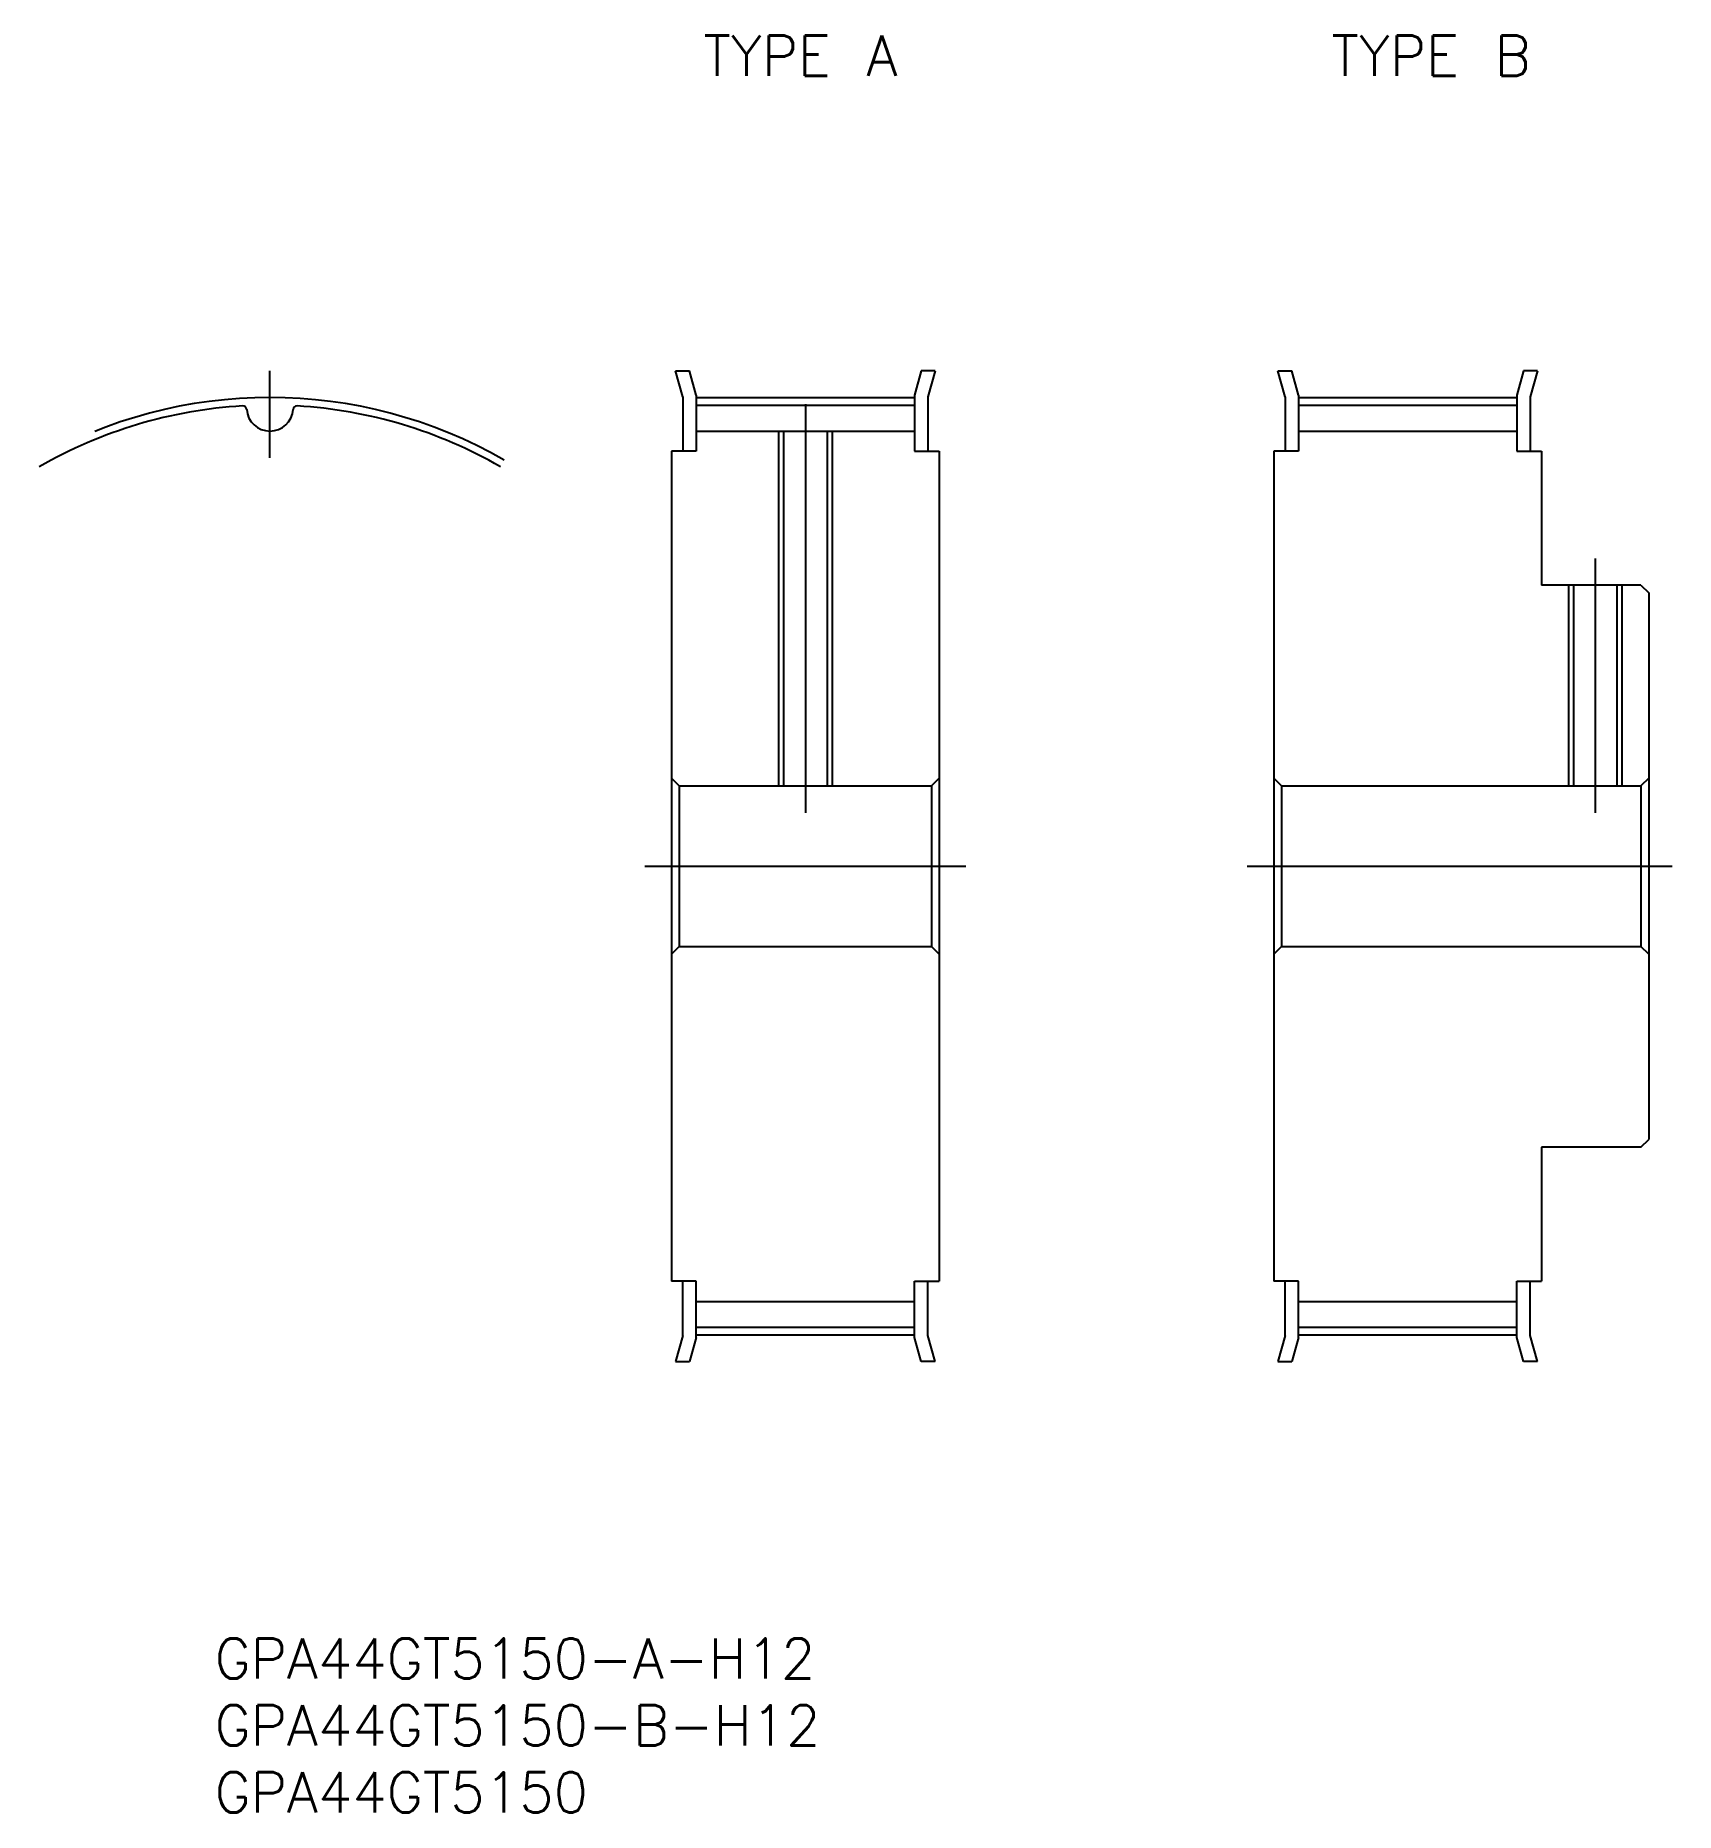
# Model space of a CAD drawing. Extents: x -18 to 105, y -71 to 62.
import ezdxf

# ---------------------------------------------------------------- set-up
doc = ezdxf.new("R2010")
doc.units = 0
doc.linetypes.add('CENTER', pattern=[50.8, 31.75, -6.35, 6.35, -6.35])
doc.layers.get('0').update_dxf_attribs({"linetype": 'CONTINUOUS'})
doc.layers.add('CENTER', color=1, linetype='CONTINUOUS')
doc.styles.get("Standard").update_dxf_attribs({"font": 'txt.shx', "height": 3, "bigfont": 'bigfont.shx'})

# ---------------------------------------------------------------- blocks, each defined once
blk = doc.blocks.new('*U2')
at = {"color": 7, "linetype": 'CONTINUOUS'}
blk.add_text('GPA44GT5150-B-H12', height=3, dxfattribs=at).set_placement((-4.13, -65.69))
blk = doc.blocks.new('*U3')
at = {"color": 7, "linetype": 'CONTINUOUS'}
blk.add_text('GPA44GT5150', height=3, dxfattribs=at).set_placement((-4.13, -70.69))
blk = doc.blocks.new('*U4')
at = {"color": 7, "linetype": 'CONTINUOUS'}
blk.add_text('TYPE A', height=3, dxfattribs=at).set_placement((32.38, 59.06))
blk = doc.blocks.new('*U5')
at = {"color": 7, "linetype": 'CONTINUOUS'}
blk.add_text('TYPE B', height=3, dxfattribs=at).set_placement((79.3, 59.06))
blk = doc.blocks.new('*U6')
at = {"color": 7, "linetype": 'CONTINUOUS'}
blk.add_text('GPA44GT5150-A-H12', height=3, dxfattribs=at).set_placement((-4.13, -60.69))

msp = doc.modelspace()

# ---------------------------------------------------------------- linework, layer by layer
at = {"color": 7, "linetype": 'CONTINUOUS'}
for p, q in [((30.3, 37), (31.34, 37)), ((30.85, 35.07), (30.3, 37)), ((31.85, 35.2), (31.34, 37)), ((48.66, 37), (48.15, 35.2)), ((49.7, 37), (48.66, 37)), ((49.7, 37), (49.15, 35.07)), ((75.3, 37), (76.34, 37)), ((75.85, 35.07), (75.3, 37)), ((76.85, 35.2), (76.34, 37)), ((93.66, 37), (93.15, 35.2)), ((94.7, 37), (93.66, 37)), ((94.7, 37), (94.15, 35.07)), ((30.85, 35.07), (30.85, 31)), ((31.85, 35.2), (31.85, 31)), ((48.15, 35.2), (48.15, 31)), ((49.15, 35.07), (49.15, 31)), ((75.85, 35.07), (75.85, 31)), ((76.85, 35.2), (76.85, 31)), ((93.15, 35.2), (93.15, 31)), ((94.15, 35.07), (94.15, 31)), ((31.85, 34.45), (48.15, 34.45)), ((76.85, 34.45), (93.15, 34.45)), ((31.85, 32.51), (48.15, 32.51)), ((38.38, 32.51), (38.38, 6)), ((41.62, 32.51), (41.62, 6)), ((76.85, 32.51), (93.15, 32.51)), ((30, 31), (30, -31)), ((31.85, 31), (30, 31)), ((48.15, 31), (50, 31)), ((50, 31), (50, -31)), ((75, 31), (75, -31)), ((76.85, 31), (75, 31)), ((93.15, 31), (95, 31)), ((95, 31), (95, 21)), ((102.42, 21), (95, 21)), ((97.38, 21), (97.38, 6)), ((100.62, 21), (100.62, 6)), ((102.42, 21), (103, 20.42)), ((103, 20.42), (103, -20.42)), ((30, 6.58), (30.58, 6)), ((30.58, 6), (49.42, 6)), ((30.58, 6), (30.58, -6)), ((50, 6.58), (49.42, 6)), ((49.42, 6), (49.42, -6)), ((75, 6.58), (75.58, 6)), ((75.58, 6), (102.42, 6)), ((75.58, 6), (75.58, -6)), ((103, 6.58), (102.42, 6)), ((102.42, 6), (102.42, -6)), ((30, -6.58), (30.58, -6)), ((30.58, -6), (49.42, -6)), ((50, -6.58), (49.42, -6)), ((75, -6.58), (75.58, -6)), ((75.58, -6), (102.42, -6)), ((103, -6.58), (102.42, -6)), ((102.42, -21), (95, -21)), ((95, -21), (95, -31)), ((102.42, -21), (103, -20.42)), ((31.85, -31), (30, -31)), ((30.85, -35.06), (30.85, -31)), ((31.85, -35.2), (31.85, -31)), ((48.15, -31), (50, -31)), ((48.15, -35.2), (48.15, -31)), ((49.15, -35.06), (49.15, -31)), ((76.85, -31), (75, -31)), ((75.85, -35.06), (75.85, -31)), ((76.85, -35.2), (76.85, -31)), ((93.15, -31), (95, -31)), ((93.15, -35.2), (93.15, -31)), ((94.15, -35.06), (94.15, -31)), ((31.85, -32.52), (48.15, -32.52)), ((76.85, -32.52), (93.15, -32.52)), ((31.85, -34.45), (48.15, -34.45)), ((76.85, -34.45), (93.15, -34.45)), ((30.85, -35.06), (30.3, -37)), ((31.85, -35.2), (31.34, -37)), ((48.66, -37), (48.15, -35.2)), ((49.7, -37), (49.15, -35.06)), ((75.85, -35.06), (75.3, -37)), ((76.85, -35.2), (76.34, -37)), ((93.66, -37), (93.15, -35.2)), ((94.7, -37), (94.15, -35.06)), ((30.3, -37), (31.34, -37)), ((49.7, -37), (48.66, -37)), ((75.3, -37), (76.34, -37)), ((94.7, -37), (93.66, -37))]:
    msp.add_line(p, q, dxfattribs=at)
at = {"color": 3, "linetype": 'CONTINUOUS'}
for p, q in [((38, 32.51), (38, 6)), ((42, 32.51), (42, 6)), ((97, 21), (97, 6)), ((101, 21), (101, 6))]:
    msp.add_line(p, q, dxfattribs=at)
at = {"color": 7, "linetype": 'CONTINUOUS'}
for centre, radius, start, end in [((0, 0), 34.45, 93.3913, 120), ((-2.02, 34.1), 0.289, 4.4239, 93.3913), ((0, 34.25), 1.74, 184.4239, 355.5761), ((2.02, 34.1), 0.29, 86.6087, 175.5761), ((0, 0), 34.45, 60, 86.6087)]:
    msp.add_arc(centre, radius, start, end, dxfattribs=at)
at = {"layer": 'CENTER', "color": 1, "linetype": 'CENTER'}
for p, q in [((0, 30.52), (0, 37.02)), ((31.85, 35.01), (48.15, 35.01)), ((76.85, 35.01), (93.15, 35.01)), ((40, 34.52), (40, 4)), ((99, 23), (99, 4)), ((28, 0), (52, 0)), ((73, 0), (105, 0)), ((31.85, -35.02), (48.15, -35.02)), ((76.85, -35.02), (93.15, -35.02))]:
    msp.add_line(p, q, dxfattribs=at)
msp.add_arc((0, 0), 35.02, 60, 120, dxfattribs=at)

# ---------------------------------------------------------------- block references
at = {"color": 7, "linetype": 'CONTINUOUS'}
for name in ['*U4', '*U5', '*U6', '*U2', '*U3']:
    msp.add_blockref(name, (0, 0), dxfattribs=at)

doc.saveas('drawing.dxf')
